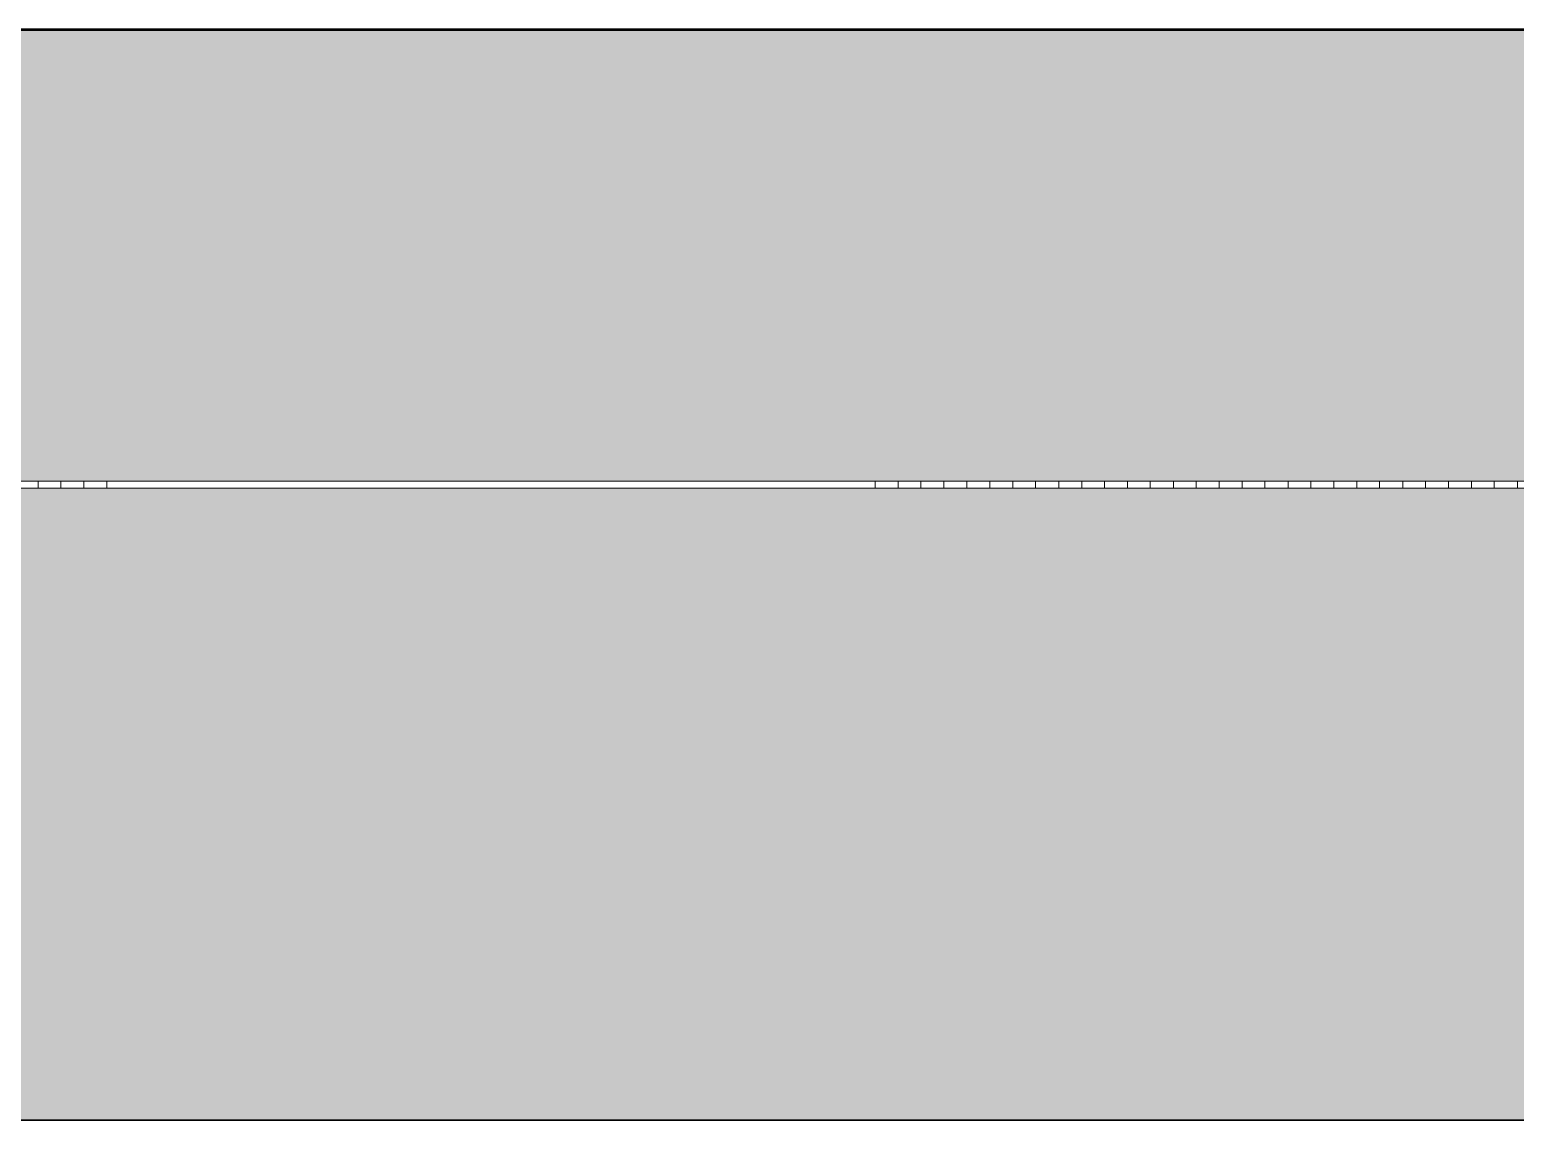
# Model space of a CAD drawing. Header units: millimetres. Extents: x 180139 to 245212, y -4005 to 9345.
# Drawn here: x 222553 to 223211, y -1233 to -750 of the extents above; entities that cross this region are included whole.
import ezdxf

# ---------------------------------------------------------------- set-up
doc = ezdxf.new("R2010")
doc.units = ezdxf.units.MM
for name, pattern in [('IMPORT-DASHDOT', [11.176, 8.128, -1.524, 0, -1.524]), ('IMPORT-DASHED _2_', [9.652, 8.128, -1.524]), ('IMPORT-DĚLICÍ2 _2_', [15.875, 6.35, -3.175, 0, -3.175, 0, -3.175]), ('IMPORT-KAN_dest_PLNA', [31, 7, -6.5, 0, -6.5, 11, 0]), ('IMPORT-KANVBRDO', [20, 7, -6.5, 0, -6.5]), ('IMPORT-PHANTOM2', [14.732, 8.128, -1.524, 1.016, -1.524, 1.016, -1.524]), ('IMPORT-ČÁRKOVANÁ2 _2_', [9.525, 6.35, -3.175])]:
    doc.linetypes.add(name, pattern=pattern)
for name, color, linetype, lineweight, true_color in [('---1 - PBS PNP-1', 1, 'Continuous', 35, 0xff0000), ('---1 - PBS SYMBOLY A TEXT-1', 180, 'IMPORT-ČÁRKOVANÁ2 _2_', 35, 0x3f00ff), ('00_pl_deštová voda oblast', 6, 'Continuous', 25, 0xff00ff), ('00_pL_hranice pozemku', 1, 'Continuous', 35, 0xff0000), ('00_pL_katastr-1', 150, 'Continuous', 35, 0x007fff), ('00_pL_KOTY 1500', 7, 'Continuous', 9, 0x260000), ('00_pL_objekt', 1, 'Continuous', 50, 0xff0000), ('00_pL_přípojka destova kanalizace-1', 7, 'IMPORT-KAN_dest_PLNA', 9, 0x3f7f3f), ('00_pL_přípojka destova kanalizace-2', 7, 'Continuous', 35, 0x3f7f3f), ('212_HK_situace_03_dwg-1', 40, 'Continuous', 9, 0xffbf00), ('hch kanal-3', 6, 'IMPORT-KANVBRDO', 9, 0xff00ff), ('hch koleje-1', 7, 'Continuous', 9, 0x00a5a5), ('hch oploceni-1', 7, 'IMPORT-DĚLICÍ2 _2_', 9, 0x00a5a5), ('hch teren-1', 7, 'Continuous', 9, 0x00a5a5), ('Kóty-1', 3, 'IMPORT-DASHED _2_', 9, 0x00ff00), ('man_ plochy-1', 3, 'IMPORT-DASHED _2_', 9, 0x00ff00), ('Obrys', 2, 'Continuous', 9, 0xffff00), ('Obrys-1', 5, 'Continuous', 9, 0x0000ff), ('Obrys-2', 5, 'IMPORT-DASHDOT', 9, 0x0000ff), ('PDF7_000 ISN KABELY NN', 9, 'Continuous', 9, 0x808080), ('PDF7_000 ISN SDĚL OPTIKA METALIKA CHRÁNIČKA PŘÍVOD', 9, 'Continuous', 9, 0x808080), ('PDF7_0V - Splašky výtlak zaměřeno', 9, 'Continuous', 9, 0x808080), ('PDF7_0V - Voda návrh', 9, 'Continuous', 9, 0x808080), ('PDF7_36', 9, 'Continuous', 9, 0x808080), ('PDF7_GP Hraniční linie', 7, 'Continuous', 9, 0x0052a5), ('PDF7_GP Koleje', 7, 'Continuous', 9, 0x0052a5), ('PDF7_GP Výšky bodů', 7, 'Continuous', 9, 0x0052a5), ('PDF7_ISS DEŠŤOVÁ KANALIZACE', 9, 'Continuous', 9, 0x808080), ('PDF7_Slezské Předměstí_646971$0$21900', 7, 'Continuous', 9, 0x002600), ('zed-1', 5, 'Continuous', 9, 0x0000ff), ('zed-2', 5, 'IMPORT-DASHDOT', 9, 0x0000ff)]:
    doc.layers.add(name, color=color, linetype=linetype, lineweight=lineweight, true_color=true_color)
for name, color, linetype, lineweight in [('0-1', 7, 'IMPORT-PHANTOM2', 9), ('0-2', 7, 'Continuous', 9), ('00_pL_KOTY', 7, 'Continuous', 9), ('00_pl_rozhrani ploch', 7, 'Continuous', 18), ('2966-1_navrh dispozice stroju-HK_02_dwg-1', 7, 'Continuous', 9), ('2966-1_navrh dispozice stroju-HK_dwg-1', 7, 'Continuous', 9), ('A-FLOR-1', 7, 'Continuous', 35), ('A-FLOR-MCUT', 7, 'Continuous', 9), ('A-FLOR-PATT-1', 7, 'Continuous', 9), ('HK_TEREN_SESAZENI_dwg-1', 7, 'Continuous', 9), ('Kóty', 7, 'Continuous', 9), ('PDF4_Geometry', 7, 'Continuous', 9)]:
    doc.layers.add(name, color=color, linetype=linetype, lineweight=lineweight)
pattern_1 = [(50, (228525.39, 3664.97), (182.1847, -15.9391), [19.05, -209.55]), (355, (228525.39, 3664.97), (-35.2424, 191.0566), [15.24, -167.64]), (100.451, (228540.57, 3663.64), (146.9425, 175.1167), [16.19, -178.09]), (46.184, (228525.39, 3715.77), (271.079, -42.0433), [28.575, -314.325]), (96.636, (228547.98, 3712.26), (237.4025, 247.4272), [24.285, -267.135]), (351.184, (228525.39, 3715.77), (237.4046, 247.425), [22.86, -251.46]), (21, (228550.79, 3703.07), (151.6149, -102.2655), [19.05, -209.55]), (326, (228550.79, 3703.07), (61.8024, 184.1877), [15.24, -167.64]), (71.451, (228563.42, 3694.55), (213.417, 81.9214), [16.19, -178.09]), (37.5, (228525.385, 3664.97), (3.08832, 84.55508), [8.382, -157.226, 8.382, -161.798, -168.275]), (37.5, (228525.385, 3664.97), (3.08832, 84.55508), [-335.788, 8.382, -159.893]), (7.5, (228525.385, 3664.97), (66.81944, 100.18075), [8.382, -88.646, 8.382, -153.416, -64.135]), (7.5, (228525.385, 3664.97), (66.81944, 100.18075), [-258.826, 8.382, -55.753]), (327.5, (228468.74, 3664.97), (135.5905, -5.7289), [8.382, -55.118, 8.382, -189.738, -262.89]), (327.5, (228468.74, 3664.97), (135.5905, -5.7289), [-261.62, 8.382, -254.508]), (317.5, (228443.34, 3664.97), (148.1289, 25.4268), [8.382, -74.168, 8.382, -123.19, -186.69]), (317.5, (228443.34, 3664.97), (148.1289, 25.4268), [-214.122, 8.382, -178.308])]

# ---------------------------------------------------------------- blocks, each defined once
blk = doc.blocks.new('2966-1_navrh dispozice stroju-HK_dwg__X1432-903007-B')
at = {"layer": '0-2'}
for p, q in [((-142322.78, -750), (-142322.61, -750)), ((-142322.78, -750), (-142318.12, -750)), ((-142322.78, -750), (-142313.63, -750)), ((-142322.78, -750), (-142321.44, -750)), ((-142322.78, -750), (-142316.95, -750)), ((-142322.78, -750), (-142312.46, -750)), ((-142322.14, -750), (-142309.14, -750)), ((-142320.97, -750), (-142307.97, -750)), ((-142317.65, -750), (-142304.65, -750)), ((-142316.48, -750), (-142303.48, -750)), ((-142313.16, -750), (-142300.16, -750)), ((-142311.99, -750), (-142298.99, -750)), ((-142308.67, -750), (-142295.67, -750)), ((-142307.5, -750), (-142294.5, -750)), ((-142304.18, -750), (-142291.18, -750)), ((-142303.01, -750), (-142290.01, -750)), ((-142299.69, -750), (-142286.69, -750)), ((-142298.52, -750), (-142285.52, -750)), ((-142295.2, -750), (-142282.2, -750)), ((-142294.03, -750), (-142281.03, -750)), ((-142290.71, -750), (-142277.71, -750)), ((-142289.54, -750), (-142276.54, -750)), ((-142286.22, -750), (-142273.22, -750)), ((-142285.05, -750), (-142272.05, -750)), ((-142281.73, -750), (-142268.73, -750)), ((-142280.56, -750), (-142267.56, -750)), ((-142277.24, -750), (-142264.24, -750)), ((-142276.07, -750), (-142263.07, -750)), ((-142272.75, -750), (-142259.75, -750)), ((-142271.58, -750), (-142258.04, -750)), ((-142268.26, -750), (-142255.26, -750)), ((-142267.09, -750), (-142238.78, -750)), ((-142263.77, -750), (-142250.77, -750)), ((-142262.6, -750), (-142238.27, -750)), ((-142259.5, -750), (-142246.28, -750)), ((-142258.11, -750), (-142237.01, -750)), ((-142255.97, -750), (-142241.79, -750)), ((-142253.62, -750), (-142235.21, -750)), ((-142253.11, -750), (-142237.3, -750)), ((-142250.74, -750), (-142232.81, -750)), ((-142249.13, -750), (-142232.93, -750)), ((-142248.85, -750), (-142228.32, -750)), ((-142247.5, -750), (-142223.83, -750)), ((-142247.31, -750), (-142238.78, -750)), ((-142246.83, -750), (-142219.34, -750)), ((-142246.78, -750), (-142237.87, -750)), ((-142246.78, -750), (-142238.78, -750)), ((-142246.78, -750), (-142238.78, -750)), ((-142246.78, -750), (-142238.78, -750)), ((-142246.78, -750), (-142238.78, -750)), ((-142246.78, -750), (-142238.78, -750)), ((-142246.78, -750), (-142238.78, -750)), ((-142246.78, -750), (-142238.78, -750)), ((-142246.78, -750), (-142238.78, -750)), ((-142246.78, -750), (-142238.78, -750)), ((-142246.78, -750), (-142238.78, -750)), ((-142246.78, -750), (-142238.78, -750)), ((-142246.78, -750), (-142238.78, -750)), ((-142246.78, -750), (-142238.78, -750)), ((-142246.78, -750), (-142238.78, -750)), ((-142246.78, -750), (-142238.78, -750)), ((-142246.78, -750), (-142238.78, -750)), ((-142246.78, -750), (-142238.78, -750)), ((-142246.78, -750), (-142238.78, -750)), ((-142246.78, -750), (-142238.78, -750)), ((-142246.78, -750), (-142238.78, -750)), ((-142246.78, -750), (-142238.78, -750)), ((-142246.78, -750), (-142238.78, -750)), ((-142244.64, -750), (-142230.15, -750)), ((-142240.15, -750), (-142226.82, -750)), ((-142235.66, -750), (-142222.66, -750)), ((-142231.17, -750), (-142218.17, -750)), ((-142228.76, -750), (-142214.85, -750)), ((-142226.68, -750), (-142213.68, -750)), ((-142223.36, -750), (-142210.36, -750)), ((-142222.19, -750), (-142209.19, -750)), ((-142218.87, -750), (-142205.87, -750)), ((-142217.7, -750), (-142204.7, -750)), ((-142214.38, -750), (-142201.38, -750)), ((-142213.21, -750), (-142200.21, -750)), ((-142209.89, -750), (-142196.89, -750)), ((-142208.72, -750), (-142195.72, -750)), ((-142205.4, -750), (-142192.4, -750)), ((-142204.22, -750), (-142191.22, -750)), ((-142200.91, -750), (-142187.91, -750)), ((-142199.73, -750), (-142186.73, -750)), ((-142196.42, -750), (-142183.42, -750)), ((-142195.24, -750), (-142182.24, -750)), ((-142191.93, -750), (-142178.93, -750)), ((-142190.75, -750), (-142177.75, -750)), ((-142187.44, -750), (-142174.44, -750)), ((-142186.26, -750), (-142173.26, -750)), ((-142182.95, -750), (-142169.95, -750)), ((-142181.77, -750), (-142168.77, -750)), ((-142178.46, -750), (-142165.46, -750)), ((-142177.28, -750), (-142164.28, -750)), ((-142173.97, -750), (-142162.78, -750)), ((-142172.79, -750), (-142162.78, -750)), ((-142169.48, -750), (-142162.78, -750)), ((-142168.3, -750), (-142162.78, -750)), ((-142164.99, -750), (-142162.78, -750)), ((-142163.81, -750), (-142162.78, -750))]:
    blk.add_line(p, q, dxfattribs=at)
blk = doc.blocks.new('2966-1_navrh dispozice stroju-HK_dwg__X1433-903008-B')
at = {"layer": '0-2'}
for p, q in [((-142315.49, -750), (-142322.78, -750)), ((-142318.81, -750), (-142322.78, -750)), ((-142309.83, -750), (-142322.78, -750)), ((-142306.51, -750), (-142319.51, -750)), ((-142300.85, -750), (-142313.85, -750)), ((-142297.53, -750), (-142310.53, -750)), ((-142291.86, -750), (-142304.86, -750)), ((-142288.55, -750), (-142301.55, -750)), ((-142282.88, -750), (-142295.88, -750)), ((-142279.57, -750), (-142292.57, -750)), ((-142273.9, -750), (-142286.9, -750)), ((-142270.59, -750), (-142283.59, -750)), ((-142264.92, -750), (-142277.92, -750)), ((-142261.61, -750), (-142274.61, -750)), ((-142253.28, -750), (-142268.94, -750)), ((-142252.63, -750), (-142265.63, -750)), ((-142237.65, -750), (-142259.96, -750)), ((-142243.65, -750), (-142257.38, -750)), ((-142234.67, -750), (-142251.66, -750)), ((-142233.95, -750), (-142250.98, -750)), ((-142238.78, -750), (-142249.45, -750)), ((-142225.69, -750), (-142247.93, -750)), ((-142235.7, -750), (-142246.78, -750)), ((-142238.78, -750), (-142246.78, -750)), ((-142238.78, -750), (-142246.78, -750)), ((-142238.78, -750), (-142246.78, -750)), ((-142238.78, -750), (-142246.78, -750)), ((-142238.78, -750), (-142246.78, -750)), ((-142238.78, -750), (-142246.78, -750)), ((-142238.78, -750), (-142246.78, -750)), ((-142238.78, -750), (-142246.78, -750)), ((-142238.78, -750), (-142246.78, -750)), ((-142238.78, -750), (-142246.78, -750)), ((-142238.78, -750), (-142246.78, -750)), ((-142228.25, -750), (-142242, -750)), ((-142220.02, -750), (-142233.02, -750)), ((-142216.71, -750), (-142232.79, -750)), ((-142211.04, -750), (-142224.04, -750)), ((-142207.73, -750), (-142220.73, -750)), ((-142202.06, -750), (-142215.06, -750)), ((-142198.75, -750), (-142211.75, -750)), ((-142193.08, -750), (-142206.08, -750)), ((-142189.77, -750), (-142202.77, -750)), ((-142184.1, -750), (-142197.1, -750)), ((-142180.79, -750), (-142193.79, -750)), ((-142175.12, -750), (-142188.12, -750)), ((-142171.81, -750), (-142184.81, -750)), ((-142166.14, -750), (-142179.14, -750)), ((-142162.83, -750), (-142175.83, -750)), ((-142162.78, -750), (-142170.16, -750)), ((-142162.78, -750), (-142166.85, -750))]:
    blk.add_line(p, q, dxfattribs=at)
blk = doc.blocks.new('2966-1_navrh dispozice stroju-HK_dwg-867852-B')
at = {"layer": '0-1'}
for p, q in [((-129808.78, -750), (-145722.78, -750)), ((-145722.78, -750), (-129808.78, -750)), ((-145722.78, -750), (-127638.71, -750)), ((-142372.78, -750), (-142108.53, -750)), ((-142372.78, -750), (-142112.78, -750))]:
    blk.add_line(p, q, dxfattribs=at)
at = {"layer": '0-2'}
for p, q in [((-142402.78, -750), (-142082.78, -750)), ((-142082.78, -750), (-142402.78, -750)), ((-142082.78, -750), (-142402.78, -750)), ((-142402.78, -750), (-142082.78, -750)), ((-142362.28, -750), (-142381.27, -750)), ((-142362.28, -750), (-142381.27, -750)), ((-142362.28, -750), (-142381.27, -750)), ((-142362.28, -750), (-142381.27, -750)), ((-142162.78, -750), (-142322.78, -750)), ((-142322.78, -750), (-142261.78, -750)), ((-142261.78, -750), (-142322.78, -750)), ((-142322.78, -750), (-142162.78, -750)), ((-142261.78, -750), (-142322.78, -750)), ((-142322.78, -750), (-142162.78, -750)), ((-142162.78, -750), (-142322.78, -750)), ((-142322.78, -750), (-142261.78, -750)), ((-142246.78, -750), (-142261.78, -750)), ((-142246.78, -750), (-142261.78, -750)), ((-142246.78, -750), (-142261.78, -750)), ((-142246.78, -750), (-142261.78, -750)), ((-142223.78, -750), (-142238.78, -750)), ((-142223.78, -750), (-142238.78, -750)), ((-142223.78, -750), (-142238.78, -750)), ((-142223.78, -750), (-142238.78, -750)), ((-142223.78, -750), (-142162.78, -750)), ((-142162.78, -750), (-142223.78, -750)), ((-142162.78, -750), (-142223.78, -750)), ((-142223.78, -750), (-142162.78, -750)), ((-142102.28, -750), (-142121.27, -750)), ((-142102.28, -750), (-142121.27, -750)), ((-142102.28, -750), (-142121.27, -750)), ((-142102.28, -750), (-142121.27, -750))]:
    blk.add_line(p, q, dxfattribs=at)
at = {"layer": 'Kóty'}
blk.add_line((-152256.78, -750), (-126616.78, -750), dxfattribs=at)
at = {"layer": 'Kóty-1'}
blk.add_line((-126541.78, -750), (-149316.78, -750), dxfattribs=at)
at = {"layer": 'Obrys'}
blk.add_line((-123038.47, -750), (-155569.64, -750), dxfattribs=at)
at = {"layer": 'Obrys-1'}
blk.add_line((-152831.78, -750), (-126041.78, -750), dxfattribs=at)
at = {"layer": 'Obrys-1', "flags": 128}
blk.add_lwpolyline([(-126041.78, -750), (-125441.78, -750), (-126041.78, -750), (-152831.78, -750)], dxfattribs=at)
at = {"layer": 'Obrys-2'}
blk.add_line((-153831.78, -750), (-125041.78, -750), dxfattribs=at)
for name in ['2966-1_navrh dispozice stroju-HK_dwg__X1432-903007-B', '2966-1_navrh dispozice stroju-HK_dwg__X1433-903008-B']:
    blk.add_blockref(name, (0, 0))
blk = doc.blocks.new('2966-1_navrh dispozice stroju-HK_02_dwg_SE3149-903342-B')
at = {"layer": '0-2'}
for p, q in [((-139657.78, -750), (-143497.78, -750)), ((-143497.78, -750), (-139657.78, -750))]:
    blk.add_line(p, q, dxfattribs=at)
blk = doc.blocks.new('2966-1_navrh dispozice stroju-HK_02_dwg_SE3147-903344-B')
at = {"layer": '0-2'}
for p, q in [((-139657.78, -750), (-143497.78, -750)), ((-143497.78, -750), (-139657.78, -750))]:
    blk.add_line(p, q, dxfattribs=at)
blk = doc.blocks.new('2966-1_navrh dispozice stroju-HK_02_dwg_SE3017-903377-B')
at = {"layer": '0-2'}
for p, q in [((-145313.46, -750), (-142502.78, -750)), ((-142402.78, -750), (-142385.28, -750)), ((-142383.28, -750), (-142372.78, -750))]:
    blk.add_line(p, q, dxfattribs=at)
blk = doc.blocks.new('2966-1_navrh dispozice stroju-HK_02_dwg_SE3018-903378-B')
at = {"layer": '0-2'}
for p, q in [((-144222.78, -750), (-142502.78, -750)), ((-142386.78, -750), (-142385.28, -750)), ((-142383.28, -750), (-142372.78, -750))]:
    blk.add_line(p, q, dxfattribs=at)
blk = doc.blocks.new('2966-1_navrh dispozice stroju-HK_02_dwg_SE3022-903382-B')
at = {"layer": '0-2'}
for p, q in [((-145323.46, -750), (-142502.78, -750)), ((-142384.89, -750), (-142372.78, -750))]:
    blk.add_line(p, q, dxfattribs=at)
blk = doc.blocks.new('2966-1_navrh dispozice stroju-HK_02_dwg_SE3016-903383-B')
for name in ['2966-1_navrh dispozice stroju-HK_02_dwg_SE3017-903377-B', '2966-1_navrh dispozice stroju-HK_02_dwg_SE3018-903378-B', '2966-1_navrh dispozice stroju-HK_02_dwg_SE3022-903382-B']:
    blk.add_blockref(name, (0, 0))
blk = doc.blocks.new('2966-1_navrh dispozice stroju-HK_02_dwg_SE2815-903472-B')
at = {"layer": '0-2', "flags": 128}
blk.add_lwpolyline([(-142299.28, -750), (-140112.78, -750), (-140109.78, -750), (-142299.28, -750)], dxfattribs=at)
blk = doc.blocks.new('2966-1_navrh dispozice stroju-HK_02_dwg_SE2813-903474-B')
at = {"layer": '0-2'}
for p, q in [((-140046.78, -750), (-142299.28, -750)), ((-140052.78, -750), (-142299.28, -750)), ((-142299.28, -750), (-140061.78, -750)), ((-142299.28, -750), (-140052.78, -750))]:
    blk.add_line(p, q, dxfattribs=at)
blk = doc.blocks.new('2966-1_navrh dispozice stroju-HK_02_dwg_SE2380-903653-B')
at = {"layer": '0-2'}
for p, q in [((-142402.78, -750), (-142386.78, -750)), ((-142386.78, -750), (-142402.78, -750))]:
    blk.add_line(p, q, dxfattribs=at)
blk = doc.blocks.new('2966-1_navrh dispozice stroju-HK_02_dwg_SE2379-903654-B')
at = {"layer": '0-2'}
for p, q in [((-142402.78, -750), (-142386.78, -750)), ((-142386.78, -750), (-142402.78, -750))]:
    blk.add_line(p, q, dxfattribs=at)
blk = doc.blocks.new('2966-1_navrh dispozice stroju-HK_02_dwg_SE2378-903655-B')
at = {"layer": '0-2'}
blk.add_line((-142386.78, -750), (-142402.78, -750), dxfattribs=at)
blk = doc.blocks.new('2966-1_navrh dispozice stroju-HK_02_dwg_SE2372-903661-B')
at = {"layer": '0-2'}
for p, q in [((-142387.69, -750), (-142402.78, -750)), ((-142387.69, -750), (-142402.78, -750)), ((-142385.28, -750), (-142387.69, -750)), ((-142383.28, -750), (-142387.69, -750))]:
    blk.add_line(p, q, dxfattribs=at)
blk = doc.blocks.new('2966-1_navrh dispozice stroju-HK_02_dwg_SE2371-903662-B')
at = {"layer": '0-2'}
for p, q in [((-142486.28, -750), (-142494.28, -750)), ((-142486.96, -750), (-142491.94, -750)), ((-142486.96, -750), (-142491.94, -750))]:
    blk.add_line(p, q, dxfattribs=at)
blk = doc.blocks.new('2966-1_navrh dispozice stroju-HK_02_dwg_SE2370-903663-B')
at = {"layer": '0-2'}
for p, q in [((-142411.28, -750), (-142419.28, -750)), ((-142411.96, -750), (-142416.94, -750)), ((-142411.96, -750), (-142416.94, -750))]:
    blk.add_line(p, q, dxfattribs=at)
blk = doc.blocks.new('2966-1_navrh dispozice stroju-HK_02_dwg_SE2369-903664-B')
at = {"layer": '0-2'}
for p, q in [((-142455.28, -750), (-142450.28, -750)), ((-142450.28, -750), (-142455.28, -750))]:
    blk.add_line(p, q, dxfattribs=at)
blk = doc.blocks.new('2966-1_navrh dispozice stroju-HK_02_dwg_SE2367-903665-B')
at = {"layer": '0-2'}
for p, q in [((-142502.78, -750), (-142455.28, -750)), ((-142450.28, -750), (-142402.78, -750))]:
    blk.add_line(p, q, dxfattribs=at)
blk = doc.blocks.new('2966-1_navrh dispozice stroju-HK_02_dwg_SE2368-903666-B')
at = {"layer": '0-2'}
for p, q in [((-142502.78, -750), (-142455.28, -750)), ((-142450.28, -750), (-142402.78, -750))]:
    blk.add_line(p, q, dxfattribs=at)
blk = doc.blocks.new('2966-1_navrh dispozice stroju-HK_02_dwg_SE2366-903667-B')
at = {"layer": '0-2'}
for p, q in [((-142487.78, -750), (-142502.78, -750)), ((-142485.28, -750), (-142495.28, -750)), ((-142487.78, -750), (-142417.78, -750)), ((-142410.28, -750), (-142420.28, -750)), ((-142402.78, -750), (-142417.78, -750))]:
    blk.add_line(p, q, dxfattribs=at)
for name in ['2966-1_navrh dispozice stroju-HK_02_dwg_SE2367-903665-B', '2966-1_navrh dispozice stroju-HK_02_dwg_SE2368-903666-B']:
    blk.add_blockref(name, (0, 0))
blk = doc.blocks.new('2966-1_navrh dispozice stroju-HK_02_dwg_SE2364-903669-B')
at = {"layer": '0-2'}
for p, q in [((-142393.78, -750), (-142418.78, -750)), ((-142413.78, -750), (-142393.78, -750))]:
    blk.add_line(p, q, dxfattribs=at)
blk = doc.blocks.new('2966-1_navrh dispozice stroju-HK_02_dwg_SE2362-903671-B')
at = {"layer": '0-2', "flags": 128}
blk.add_lwpolyline([(-142358.78, -750), (-142345.78, -750), (-142342.78, -750)], dxfattribs=at)
blk = doc.blocks.new('2966-1_navrh dispozice stroju-HK_02_dwg_SE2358-903675-B')
at = {"layer": '0-2'}
blk.add_line((-142345.78, -750), (-142358.78, -750), dxfattribs=at)
at = {"layer": '0-2', "flags": 128}
blk.add_lwpolyline([(-140115.28, -750), (-142342.78, -750), (-142345.78, -750), (-140115.28, -750)], dxfattribs=at)
blk = doc.blocks.new('2966-1_navrh dispozice stroju-HK_02_dwg_SE2357-903676-B')
at = {"layer": '0-2'}
for p, q in [((-142428.78, -750), (-142443.78, -750)), ((-142443.78, -750), (-142428.78, -750)), ((-142428.78, -750), (-142393.78, -750)), ((-142393.78, -750), (-142428.78, -750))]:
    blk.add_line(p, q, dxfattribs=at)
blk = doc.blocks.new('2966-1_navrh dispozice stroju-HK_02_dwg_SE2356-903677-B')
at = {"layer": '0-2'}
for p, q in [((-142408.78, -750), (-140046.78, -750)), ((-142402.78, -750), (-140052.78, -750)), ((-140052.78, -750), (-142402.78, -750)), ((-140061.78, -750), (-142393.78, -750))]:
    blk.add_line(p, q, dxfattribs=at)
blk = doc.blocks.new('2966-1_navrh dispozice stroju-HK_02_dwg_SE2352-903681-B')
at = {"layer": '0-2'}
blk.add_line((-142402.78, -750), (-142396.78, -750), dxfattribs=at)
blk = doc.blocks.new('2966-1_navrh dispozice stroju-HK_02_dwg-876232-B')
at = {"layer": 'Kóty'}
blk.add_line((-152266.78, -750), (-126626.78, -750), dxfattribs=at)
at = {"layer": 'man_ plochy-1'}
blk.add_line((-126551.78, -750), (-149326.78, -750), dxfattribs=at)
at = {"layer": 'zed-1'}
for p, q in [((-126051.78, -750), (-152841.78, -750)), ((-152841.78, -750), (-126051.78, -750))]:
    blk.add_line(p, q, dxfattribs=at)
at = {"layer": 'zed-2'}
blk.add_line((-153841.78, -750), (-125051.78, -750), dxfattribs=at)
for name in ['2966-1_navrh dispozice stroju-HK_02_dwg_SE3016-903383-B', '2966-1_navrh dispozice stroju-HK_02_dwg_SE3149-903342-B', '2966-1_navrh dispozice stroju-HK_02_dwg_SE3147-903344-B', '2966-1_navrh dispozice stroju-HK_02_dwg_SE2366-903667-B', '2966-1_navrh dispozice stroju-HK_02_dwg_SE2371-903662-B', '2966-1_navrh dispozice stroju-HK_02_dwg_SE2369-903664-B', '2966-1_navrh dispozice stroju-HK_02_dwg_SE2357-903676-B', '2966-1_navrh dispozice stroju-HK_02_dwg_SE2370-903663-B', '2966-1_navrh dispozice stroju-HK_02_dwg_SE2364-903669-B', '2966-1_navrh dispozice stroju-HK_02_dwg_SE2356-903677-B', '2966-1_navrh dispozice stroju-HK_02_dwg_SE2380-903653-B', '2966-1_navrh dispozice stroju-HK_02_dwg_SE2379-903654-B', '2966-1_navrh dispozice stroju-HK_02_dwg_SE2378-903655-B', '2966-1_navrh dispozice stroju-HK_02_dwg_SE2372-903661-B', '2966-1_navrh dispozice stroju-HK_02_dwg_SE2352-903681-B', '2966-1_navrh dispozice stroju-HK_02_dwg_SE2362-903671-B', '2966-1_navrh dispozice stroju-HK_02_dwg_SE2358-903675-B', '2966-1_navrh dispozice stroju-HK_02_dwg_SE2815-903472-B', '2966-1_navrh dispozice stroju-HK_02_dwg_SE2813-903474-B']:
    blk.add_blockref(name, (0, 0))
blk = doc.blocks.new('212_HK_situace_03_dwg-886969-B')
at = {"layer": '---1 - PBS PNP-1'}
blk.add_line((-153299.42, -750), (-125331.86, -750), dxfattribs=at)
at = {"layer": '---1 - PBS SYMBOLY A TEXT-1'}
blk.add_line((-122874.45, -750), (-155844.12, -750), dxfattribs=at)
at = {"layer": '00_pl_deštová voda oblast', "flags": 128}
for points in [[(-122874.45, -750), (-153988.36, -750), (-153798.08, -750), (-125607.82, -750), (-125609.63, -750)], [(-122874.45, -750), (-153792.76, -750), (-153786.8, -750), (-125607.98, -750), (-122874.45, -750)]]:
    blk.add_lwpolyline(points, dxfattribs=at)
at = {"layer": '00_pL_hranice pozemku'}
blk.add_line((-155844.12, -750), (-122874.45, -750), dxfattribs=at)
at = {"layer": '00_pL_katastr-1'}
for p, q in [((-122874.45, -750), (-155844.12, -750)), ((-122874.45, -750), (-155844.12, -750)), ((-143081.82, -750), (-122874.45, -750))]:
    blk.add_line(p, q, dxfattribs=at)
at = {"layer": '00_pL_katastr-1', "flags": 128}
for points in [[(-130253.86, -750), (-130379.24, -750), (-130342.98, -750), (-130477.09, -750), (-130703.86, -750), (-155844.12, -750)], [(-122874.45, -750), (-130253.86, -750), (-137868.1, -750), (-155844.12, -750)], [(-122874.45, -750), (-123407.52, -750), (-152221.97, -750), (-152334.06, -750), (-152413.57, -750), (-155844.12, -750)], [(-155844.12, -750), (-151862.26, -750), (-136072.44, -750), (-129279.66, -750), (-122874.45, -750)], [(-155844.12, -750), (-149369.87, -750), (-135526.29, -750), (-123456.12, -750), (-123447.22, -750), (-123447.34, -750), (-155844.12, -750)], [(-155844.12, -750), (-133313.56, -750), (-122874.45, -750)], [(-130550.43, -750), (-137002.82, -750), (-141320.39, -750), (-155844.12, -750)], [(-155844.12, -750), (-154860.91, -750), (-155242.36, -750), (-154210.49, -750), (-154034.41, -750), (-138361.7, -750), (-129879.99, -750), (-145451.81, -750), (-149019.16, -750), (-155844.12, -750)], [(-122874.45, -750), (-155283.74, -750), (-155373.26, -750), (-155844.12, -750)], [(-122874.45, -750), (-143110.99, -750), (-143081.82, -750)]]:
    blk.add_lwpolyline(points, dxfattribs=at)
at = {"layer": '00_pL_KOTY'}
blk.add_line((-133185.72, -750), (-144585.63, -750), dxfattribs=at)
at = {"layer": '00_pL_KOTY', "flags": 128}
for points in [[(-153564.06, -750), (-153559.47, -750), (-125588.51, -750), (-125593.1, -750)], [(-133188.44, -750), (-144588.35, -750), (-144585.63, -750), (-144583.68, -750)]]:
    blk.add_lwpolyline(points, dxfattribs=at)
at = {"layer": '00_pL_KOTY 1500', "flags": 128}
blk.add_lwpolyline([(-153584.88, -750), (-153579.25, -750), (-125599.24, -750), (-125604.86, -750)], dxfattribs=at)
at = {"layer": '00_pL_objekt', "flags": 128}
blk.add_lwpolyline([(-125437.91, -750), (-153588.19, -750), (-153589.91, -750)], dxfattribs=at)
at = {"layer": '00_pL_přípojka destova kanalizace-1', "flags": 128}
for points in [[(-141775.05, -750), (-147147.11, -750), (-146783.71, -750), (-141090.8, -750)], [(-138742.51, -750), (-143720.35, -750), (-143330.82, -750), (-138103.47, -750)], [(-141666.31, -750), (-142073.95, -750), (-141576.68, -750), (-141163.84, -750)]]:
    blk.add_lwpolyline(points, dxfattribs=at)
at = {"layer": '00_pL_přípojka destova kanalizace-2', "flags": 128}
blk.add_lwpolyline([(-126335.12, -750), (-127334.8, -750), (-154796.18, -750)], dxfattribs=at)
at = {"layer": '00_pl_rozhrani ploch'}
for p, q in [((-122874.45, -750), (-155844.12, -750)), ((-155844.12, -750), (-122874.45, -750)), ((-122874.45, -750), (-155844.12, -750)), ((-153592.67, -750), (-125276.83, -750)), ((-153584.59, -750), (-124891.31, -750))]:
    blk.add_line(p, q, dxfattribs=at)
at = {"layer": 'PDF4_Geometry'}
for p, q in [((-122874.45, -750), (-155844.12, -750)), ((-122874.45, -750), (-155844.12, -750)), ((-143295.84, -750), (-122874.45, -750))]:
    blk.add_line(p, q, dxfattribs=at)
at = {"layer": 'PDF4_Geometry', "flags": 128}
for points in [[(-130467.87, -750), (-130593.26, -750), (-130556.99, -750), (-130691.1, -750), (-130917.88, -750), (-155844.12, -750)], [(-122874.45, -750), (-130467.87, -750), (-138082.12, -750), (-155844.12, -750)], [(-122874.45, -750), (-123621.53, -750), (-152435.98, -750), (-152548.07, -750), (-152627.58, -750), (-155844.12, -750)], [(-155844.12, -750), (-152076.27, -750), (-136286.45, -750), (-129493.67, -750), (-122874.45, -750)], [(-155844.12, -750), (-149583.89, -750), (-135740.31, -750), (-123670.14, -750), (-123661.23, -750), (-123661.36, -750), (-155844.12, -750)], [(-155844.12, -750), (-133527.58, -750), (-122874.45, -750)], [(-155844.12, -750), (-150991.36, -750), (-154248.42, -750), (-138575.71, -750), (-130094, -750), (-145665.82, -750), (-149233.18, -750), (-155844.12, -750)], [(-122874.45, -750), (-155497.75, -750), (-155587.27, -750), (-155844.12, -750)], [(-122874.45, -750), (-143325.01, -750), (-143295.84, -750)]]:
    blk.add_lwpolyline(points, dxfattribs=at)
at = {"layer": 'PDF4_Geometry'}
for points in [[(-142405.74, -750), (-142586.48, -750), (-142746.56, -750), (-142885.99, -750)], [(-142725.58, -750), (-142702.33, -750), (-142632.98, -750), (-142517.54, -750)], [(-142557.19, -750), (-142603.78, -750), (-142640.77, -750), (-142668.31, -750)], [(-142638.29, -750), (-142541.41, -750), (-142458.26, -750), (-142388.94, -750)], [(-142550.51, -750), (-142568.86, -750), (-142558.97, -750), (-142520.9, -750)], [(-142489.1, -750), (-142551.02, -750), (-142567.78, -750), (-142539.48, -750)], [(-142388.94, -750), (-142454.53, -750), (-142510.61, -750), (-142557.19, -750)], [(-142406.09, -750), (-142484.07, -750), (-142532.23, -750), (-142550.51, -750)], [(-142539.48, -750), (-142511.19, -750), (-142427.41, -750), (-142288.12, -750)], [(-142520.9, -750), (-142475.96, -750), (-142400.38, -750), (-142294.17, -750)], [(-142517.54, -750), (-142368.32, -750), (-142210.51, -750), (-142044.06, -750)], [(-142274.41, -750), (-142367.51, -750), (-142439.1, -750), (-142489.1, -750)], [(-142392.5, -750), (-142409.54, -750), (-142399.43, -750), (-142362.29, -750)], [(-142068.86, -750), (-142191.79, -750), (-142304.25, -750), (-142406.09, -750)], [(-141937.08, -750), (-142068.8, -750), (-142225.05, -750), (-142405.74, -750)], [(-142228.02, -750), (-142320.66, -750), (-142375.47, -750), (-142392.5, -750)], [(-142362.29, -750), (-142321.94, -750), (-142261.69, -750), (-142181.63, -750)], [(-142294.17, -750), (-142187.91, -750), (-142080.15, -750), (-141970.67, -750)], [(-141802.59, -750), (-141994.09, -750), (-142151.34, -750), (-142274.41, -750)], [(-141824.28, -750), (-142001.43, -750), (-142135.99, -750), (-142228.02, -750)], [(-142181.63, -750), (-142067.7, -750), (-141919.13, -750), (-141735.86, -750)], [(-141856.57, -750), (-141897.88, -750), (-141968.6, -750), (-142068.86, -750)], [(-142044.06, -750), (-141905.63, -750), (-141800.19, -750), (-141727.7, -750)], [(-141970.67, -750), (-141896.76, -750), (-141850.36, -750), (-141831.37, -750)], [(-141671.92, -750), (-141701.21, -750), (-141789.6, -750), (-141937.08, -750)]]:
    blk.add_open_spline(points, degree=3, dxfattribs=at)
at = {"layer": 'PDF7_000 ISN KABELY NN', "flags": 128}
blk.add_lwpolyline([(-141777.88, -750), (-141644.99, -750), (-142043.79, -750), (-142243.2, -750), (-142243.18, -750), (-142376.11, -750)], dxfattribs=at)
at = {"layer": 'PDF7_000 ISN SDĚL OPTIKA METALIKA CHRÁNIČKA PŘÍVOD'}
for p, q in [((-141975.61, -750), (-142332.27, -750)), ((-141640.77, -750), (-141997.43, -750))]:
    blk.add_line(p, q, dxfattribs=at)
at = {"layer": 'PDF7_0V - Splašky výtlak zaměřeno'}
blk.add_line((-142575.83, -750), (-142044.11, -750), dxfattribs=at)
at = {"layer": 'PDF7_0V - Voda návrh'}
blk.add_line((-141993.83, -750), (-142312.64, -750), dxfattribs=at)
at = {"layer": 'PDF7_0V - Voda návrh', "flags": 128}
blk.add_lwpolyline([(-142708.59, -750), (-143040.96, -750), (-142509.24, -750), (-141911.03, -750)], dxfattribs=at)
at = {"layer": 'PDF7_36', "flags": 128}
for points in [[(-142908.4, -750), (-141645.55, -750)], [(-142314.43, -750), (-141450.65, -750)]]:
    blk.add_lwpolyline(points, close=True, dxfattribs=at)
at = {"layer": 'PDF7_GP Hraniční linie', "flags": 128}
for points in [[(-122874.45, -750), (-133337.18, -750), (-145367.45, -750), (-149887.13, -750), (-155844.12, -750)], [(-155844.12, -750), (-150620.51, -750), (-133073.59, -750), (-122874.45, -750)]]:
    blk.add_lwpolyline(points, dxfattribs=at)
at = {"layer": 'PDF7_GP Koleje'}
blk.add_line((-122874.32, -750), (-155844.02, -750), dxfattribs=at)
at = {"layer": 'PDF7_GP Koleje', "flags": 128}
for points in [[(-122874.45, -750), (-138847.76, -750), (-154733.04, -750), (-155844.12, -750)], [(-155844.12, -750), (-154800, -750), (-138914.72, -750), (-122874.45, -750)], [(-155844.12, -750), (-152342.72, -750), (-138983.13, -750), (-122874.45, -750)]]:
    blk.add_lwpolyline(points, dxfattribs=at)
at = {"layer": 'PDF7_GP Výšky bodů', "flags": 128}
for points in [[(-142693.79, -750), (-142760.28, -750), (-142560.9, -750), (-142627.37, -750), (-142627.39, -750), (-142560.95, -750), (-142494.5, -750), (-142428.04, -750), (-142428.02, -750), (-142361.55, -750), (-142361.53, -750), (-142361.51, -750)], [(-142494.31, -750), (-142560.82, -750), (-142427.89, -750), (-142427.91, -750), (-142427.93, -750), (-142361.49, -750), (-142295.02, -750), (-142228.56, -750), (-142228.53, -750), (-142162.07, -750), (-142162.05, -750), (-142228.51, -750)]]:
    blk.add_lwpolyline(points, dxfattribs=at)
at = {"layer": 'PDF7_ISS DEŠŤOVÁ KANALIZACE'}
for p, q in [((-138737.51, -750), (-143094.28, -750)), ((-138098.57, -750), (-142703, -750)), ((-141046.5, -750), (-142176.42, -750))]:
    blk.add_line(p, q, dxfattribs=at)
at = {"layer": 'PDF7_ISS DEŠŤOVÁ KANALIZACE', "flags": 128}
for points in [[(-142379.58, -750), (-142047.38, -750), (-141781.63, -750)], [(-141781.57, -750), (-141980.94, -750), (-142047.49, -750)]]:
    blk.add_lwpolyline(points, dxfattribs=at)
at = {"layer": 'PDF7_Slezské Předměstí_646971$0$21900', "flags": 128}
for points in [[(-122874.45, -750), (-130533.33, -750), (-136980.49, -750), (-141300.76, -750), (-155844.12, -750)], [(-155844.12, -750), (-130661.98, -750), (-130444.91, -750)]]:
    blk.add_lwpolyline(points, dxfattribs=at)
blk = doc.blocks.new('HK_TEREN_SESAZENI_dwg_fgvzhj-918100-B')
at = {"layer": 'hch kanal-3'}
blk.add_line((-122874.45, -750), (-155844.12, -750), dxfattribs=at)
at = {"layer": 'hch koleje-1', "flags": 128}
for points in [[(-122874.45, -750), (-138286.56, -750), (-155844.12, -750)], [(-122874.45, -750), (-137053.06, -750), (-155844.12, -750)], [(-155844.12, -750), (-137925.58, -750), (-122874.45, -750)], [(-122874.45, -750), (-137342.42, -750), (-155844.12, -750)]]:
    blk.add_lwpolyline(points, dxfattribs=at)
at = {"layer": 'hch oploceni-1'}
blk.add_line((-122874.45, -750), (-155844.12, -750), dxfattribs=at)
at = {"layer": 'hch teren-1'}
blk.add_line((-122874.45, -750), (-155844.12, -750), dxfattribs=at)
at = {"layer": 'hch teren-1', "flags": 128}
blk.add_lwpolyline([(-155844.12, -750), (-134345.06, -750), (-131327.96, -750)], dxfattribs=at)
blk = doc.blocks.new('HK_TEREN_SESAZENI_dwg-918098-B')
blk.add_blockref('HK_TEREN_SESAZENI_dwg_fgvzhj-918100-B', (0, 0))

msp = doc.modelspace()

# ---------------------------------------------------------------- hatches: boundary and pattern name
at = {"layer": 'A-FLOR-PATT-1'}
h = msp.add_hatch(dxfattribs=at)
h.set_pattern_fill('FP_13', color=256, angle=-135, style=0, pattern_type=2)
h.set_pattern_definition([(225, (225761.15, -750), (176.7767, -176.7767), []), (225, (225584.15, -750), (176.7767, -176.7767), [100, -50, 10, -50])])
h.paths.add_polyline_path([(212209.97, -950), (239312.33, -950), (239312.33, -750), (212209.97, -750), (212209.97, -908.74)])
h = msp.add_hatch(dxfattribs=at)
h.set_pattern_fill('FP_14', color=256, angle=-90, style=0, pattern_type=2)
h.set_pattern_definition([(270, (224831.5, -750), (1270, 8e-14), []), (270, (224841.7, -750), (1270, 8e-14), []), (270, (224851.8, -750), (1270, 8e-14), []), (270, (224862, -750), (1270, 8e-14), []), (270, (224872.1, -750), (1270, 8e-14), []), (270, (224882.3, -750), (1270, 8e-14), []), (270, (224892.5, -750), (1270, 8e-14), []), (270, (224902.6, -750), (1270, 8e-14), []), (270, (224912.8, -750), (1270, 8e-14), []), (270, (224923, -750), (1270, 8e-14), []), (270, (224933.1, -750), (1270, 8e-14), []), (270, (224943.3, -750), (1270, 8e-14), []), (270, (224953.4, -750), (1270, 8e-14), []), (270, (224963.6, -750), (1270, 8e-14), []), (270, (224973.7, -750), (1270, 8e-14), []), (270, (224983.9, -750), (1270, 8e-14), []), (270, (224994.1, -750), (1270, 8e-14), []), (270, (225004.2, -750), (1270, 8e-14), []), (270, (225014.4, -750), (1270, 8e-14), []), (270, (225024.5, -750), (1270, 8e-14), []), (270, (225034.7, -750), (1270, 8e-14), []), (270, (225044.9, -750), (1270, 8e-14), []), (270, (225055, -750), (1270, 8e-14), []), (270, (225065.2, -750), (1270, 8e-14), []), (270, (225075.3, -750), (1270, 8e-14), []), (270, (225085.5, -750), (1270, 8e-14), []), (270, (225095.7, -750), (1270, 8e-14), []), (270, (225105.8, -750), (1270, 8e-14), []), (270, (225116, -750), (1270, 8e-14), []), (270, (225126.1, -750), (1270, 8e-14), []), (270, (225466.5, -750), (1270, 8e-14), []), (270, (225476.7, -750), (1270, 8e-14), []), (270, (225486.8, -750), (1270, 8e-14), []), (270, (225497, -750), (1270, 8e-14), []), (270, (225507.1, -750), (1270, 8e-14), []), (270, (225517.3, -750), (1270, 8e-14), []), (270, (225527.5, -750), (1270, 8e-14), []), (270, (225537.6, -750), (1270, 8e-14), []), (270, (225547.8, -750), (1270, 8e-14), []), (270, (225558, -750), (1270, 8e-14), []), (270, (225568.1, -750), (1270, 8e-14), []), (270, (225578.3, -750), (1270, 8e-14), []), (270, (225588.4, -750), (1270, 8e-14), []), (270, (225598.6, -750), (1270, 8e-14), []), (270, (225608.7, -750), (1270, 8e-14), []), (270, (225618.9, -750), (1270, 8e-14), []), (270, (225629.1, -750), (1270, 8e-14), []), (270, (225639.2, -750), (1270, 8e-14), []), (270, (225649.4, -750), (1270, 8e-14), []), (270, (225659.5, -750), (1270, 8e-14), []), (270, (225669.7, -750), (1270, 8e-14), []), (270, (225679.9, -750), (1270, 8e-14), []), (270, (225690, -750), (1270, 8e-14), []), (270, (225700.2, -750), (1270, 8e-14), []), (270, (225710.3, -750), (1270, 8e-14), []), (270, (225720.5, -750), (1270, 8e-14), []), (270, (225730.7, -750), (1270, 8e-14), []), (270, (225740.8, -750), (1270, 8e-14), []), (270, (225751, -750), (1270, 8e-14), []), (270, (225761.1, -750), (1270, 8e-14), [])])
h.paths.add_polyline_path([(239304.77, -953), (239312.33, -953), (239312.33, -950), (212209.97, -950), (212209.97, -953), (239175.98, -953)])
h = msp.add_hatch(dxfattribs=at)
h.set_pattern_fill('FP_12', color=256, style=0, pattern_type=2)
h.set_pattern_definition(pattern_1)
h.paths.add_polyline_path([(225524.48, -1033), (239312.33, -1033), (239312.33, -953), (212209.97, -953), (212209.97, -1033), (225266.9, -1033)])
h = msp.add_hatch(dxfattribs=at)
h.set_pattern_fill('FP_12', color=256, style=0, pattern_type=2)
h.set_pattern_definition(pattern_1)
h.paths.add_polyline_path([(225266.9, -1233), (239215.95, -1233), (239215.95, -1033), (212275.95, -1033), (212275.95, -1233), (224751.75, -1233)])

# ---------------------------------------------------------------- linework, layer by layer
at = {"layer": 'A-FLOR-1'}
for p, q in [((239312.33, -750), (212209.97, -750)), ((212275.95, -1233), (239215.95, -1233))]:
    msp.add_line(p, q, dxfattribs=at)
at = {"layer": 'A-FLOR-MCUT'}
for p, q in [((239312.33, -950), (212209.97, -950)), ((239312.33, -953), (212209.97, -953))]:
    msp.add_line(p, q, dxfattribs=at)

# ---------------------------------------------------------------- block references
at = {"layer": '212_HK_situace_03_dwg-1'}
msp.add_blockref('212_HK_situace_03_dwg-886969-B', (365141.34, 0), dxfattribs=at)
at = {"layer": '2966-1_navrh dispozice stroju-HK_02_dwg-1'}
msp.add_blockref('2966-1_navrh dispozice stroju-HK_02_dwg-876232-B', (365141.34, 0), dxfattribs=at)
at = {"layer": '2966-1_navrh dispozice stroju-HK_dwg-1'}
msp.add_blockref('2966-1_navrh dispozice stroju-HK_dwg-867852-B', (365141.34, 0), dxfattribs=at)
at = {"layer": 'HK_TEREN_SESAZENI_dwg-1'}
msp.add_blockref('HK_TEREN_SESAZENI_dwg-918098-B', (365141.34, 0), dxfattribs=at)

doc.saveas('drawing.dxf')
